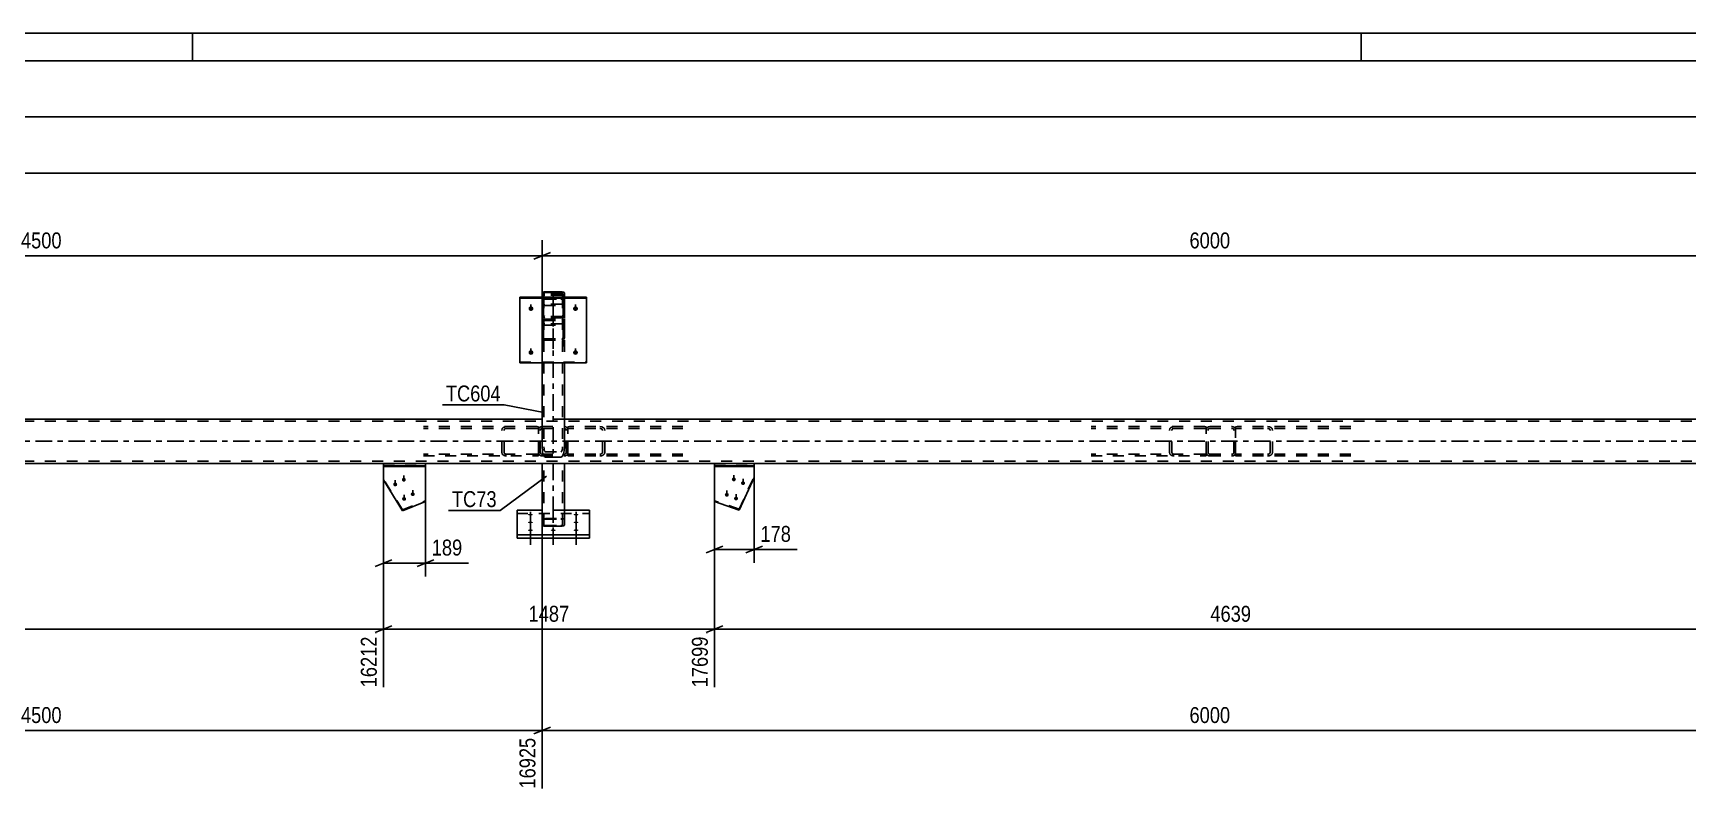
# Model space of a CAD drawing. Header units: millimetres. Extents: x -174 to 1015, y -641 to 200.
# Drawn here: x 566.7 to 864.1, y 63.6 to 200.1 of the extents above; entities that cross this region are included whole.
import ezdxf

# ---------------------------------------------------------------- set-up
doc = ezdxf.new("R2010")
doc.units = ezdxf.units.MM
doc.linetypes.add('DXK_LINE_DOT2', pattern=[3.9198, 1.9599, -1.9599])
doc.linetypes.add('DXK_LINE_DOT3', pattern=[5.9187, 2.979, -0.9799, 0.9799, -0.9799])
doc.styles.add('Arial Narrow', font='ARIALN.TTF', dxfattribs={"height": 0.2})

# ---------------------------------------------------------------- blocks, each defined once
blk = doc.blocks.new('Unknown-814735029-1163')
at = {"color": 5, "linetype": 'Continuous'}
for p, q in [((1015.39, 200.12), (-173.61, 200.12)), ((595.39, 195.12), (595.39, 200.12)), ((805.39, 195.12), (805.39, 200.12)), ((1010.39, 195.12), (-168.61, 195.12))]:
    blk.add_line(p, q, dxfattribs=at)
blk = doc.blocks.new('Bolt-814735029-3096 - 3067')
at = {"linetype": 'Continuous'}
for points in [[(692.68, 120.18), (692.76, 120.17), (692.83, 120.15), (692.89, 120.12), (692.95, 120.07), (692.99, 120.01), (693.02, 119.95), (693.04, 119.88), (693.04, 119.81), (693.02, 119.74), (692.99, 119.67), (692.95, 119.62), (692.89, 119.57), (692.83, 119.53), (692.76, 119.51), (692.68, 119.5), (692.61, 119.51), (692.53, 119.53), (692.47, 119.57), (692.41, 119.62), (692.37, 119.67), (692.34, 119.74), (692.32, 119.81), (692.32, 119.88), (692.34, 119.95), (692.37, 120.01), (692.41, 120.07), (692.47, 120.12), (692.53, 120.15), (692.61, 120.17)], [(694.34, 119.52), (694.41, 119.51), (694.48, 119.49), (694.55, 119.45), (694.6, 119.4), (694.65, 119.35), (694.68, 119.28), (694.69, 119.21), (694.69, 119.14), (694.68, 119.07), (694.65, 119.01), (694.6, 118.95), (694.55, 118.9), (694.48, 118.87), (694.41, 118.85), (694.34, 118.84), (694.26, 118.85), (694.19, 118.87), (694.12, 118.9), (694.07, 118.95), (694.02, 119.01), (693.99, 119.07), (693.98, 119.14), (693.98, 119.21), (693.99, 119.28), (694.02, 119.35), (694.07, 119.4), (694.12, 119.45), (694.19, 119.49), (694.26, 119.51)], [(691.42, 117.42), (691.5, 117.41), (691.57, 117.39), (691.63, 117.35), (691.69, 117.3), (691.73, 117.25), (691.77, 117.18), (691.78, 117.11), (691.78, 117.04), (691.77, 116.97), (691.73, 116.91), (691.69, 116.85), (691.63, 116.8), (691.57, 116.77), (691.5, 116.75), (691.42, 116.74), (691.35, 116.75), (691.28, 116.77), (691.21, 116.8), (691.16, 116.85), (691.11, 116.91), (691.08, 116.97), (691.06, 117.04), (691.06, 117.11), (691.08, 117.18), (691.11, 117.25), (691.16, 117.3), (691.21, 117.35), (691.28, 117.39), (691.35, 117.41)], [(693.08, 116.75), (693.15, 116.74), (693.22, 116.72), (693.29, 116.69), (693.35, 116.64), (693.39, 116.58), (693.42, 116.52), (693.44, 116.45), (693.44, 116.38), (693.42, 116.31), (693.39, 116.24), (693.35, 116.19), (693.29, 116.14), (693.22, 116.1), (693.15, 116.08), (693.08, 116.08), (693, 116.08), (692.93, 116.1), (692.87, 116.14), (692.81, 116.19), (692.77, 116.24), (692.74, 116.31), (692.72, 116.38), (692.72, 116.45), (692.74, 116.52), (692.77, 116.58), (692.81, 116.64), (692.87, 116.69), (692.93, 116.72), (693, 116.74)]]:
    blk.add_hatch(color=1, dxfattribs=at).paths.add_polyline_path(points)
at = {"color": 1, "linetype": 'Continuous'}
for p, q in [((692.68, 119.57), (692.68, 120.6)), ((694.34, 118.9), (694.34, 119.93)), ((691.42, 116.8), (691.42, 117.83)), ((693.08, 116.14), (693.08, 117.17))]:
    blk.add_line(p, q, dxfattribs=at)
blk = doc.blocks.new('Bolt-814735029-3099 - 3067')
at = {"linetype": 'Continuous'}
for points in [[(656.22, 150.97), (656.32, 150.97), (656.4, 150.94), (656.48, 150.9), (656.55, 150.84), (656.6, 150.77), (656.64, 150.69), (656.66, 150.6), (656.66, 150.52), (656.64, 150.43), (656.6, 150.35), (656.55, 150.28), (656.48, 150.23), (656.4, 150.18), (656.32, 150.16), (656.22, 150.15), (656.13, 150.16), (656.04, 150.18), (655.96, 150.23), (655.9, 150.28), (655.84, 150.35), (655.81, 150.43), (655.79, 150.52), (655.79, 150.6), (655.81, 150.69), (655.84, 150.77), (655.9, 150.84), (655.96, 150.9), (656.04, 150.94), (656.13, 150.97)], [(656.22, 143.08), (656.32, 143.07), (656.4, 143.05), (656.48, 143), (656.55, 142.94), (656.6, 142.87), (656.64, 142.8), (656.66, 142.71), (656.66, 142.62), (656.64, 142.54), (656.6, 142.46), (656.55, 142.39), (656.48, 142.33), (656.4, 142.29), (656.32, 142.26), (656.22, 142.25), (656.13, 142.26), (656.04, 142.29), (655.96, 142.33), (655.9, 142.39), (655.84, 142.46), (655.81, 142.54), (655.79, 142.62), (655.79, 142.71), (655.81, 142.8), (655.84, 142.87), (655.9, 142.94), (655.96, 143), (656.04, 143.05), (656.13, 143.07)]]:
    blk.add_hatch(color=1, dxfattribs=at).paths.add_polyline_path(points)
at = {"color": 1, "linetype": 'Continuous'}
for p, q in [((656.22, 150.22), (656.22, 151.29)), ((656.22, 142.33), (656.22, 143.39))]:
    blk.add_line(p, q, dxfattribs=at)
blk = doc.blocks.new('Bolt-814735029-3102 - 3067')
at = {"linetype": 'Continuous'}
for points in [[(656.12, 113.37), (656.03, 113.37), (655.94, 113.38), (655.86, 113.39), (655.8, 113.42), (655.74, 113.44), (655.7, 113.47), (655.69, 113.5), (655.69, 113.53), (655.7, 113.56), (655.74, 113.59), (655.8, 113.62), (655.86, 113.64), (655.94, 113.65), (656.03, 113.66), (656.12, 113.67), (656.21, 113.66), (656.3, 113.65), (656.38, 113.64), (656.45, 113.62), (656.5, 113.59), (656.54, 113.56), (656.56, 113.53), (656.56, 113.5), (656.54, 113.47), (656.5, 113.44), (656.45, 113.42), (656.38, 113.39), (656.3, 113.38), (656.21, 113.37)], [(664.32, 113.37), (664.23, 113.37), (664.14, 113.38), (664.06, 113.39), (664, 113.42), (663.94, 113.44), (663.9, 113.47), (663.89, 113.5), (663.89, 113.53), (663.9, 113.56), (663.94, 113.59), (664, 113.62), (664.06, 113.64), (664.14, 113.65), (664.23, 113.66), (664.32, 113.67), (664.41, 113.66), (664.5, 113.65), (664.58, 113.64), (664.65, 113.62), (664.7, 113.59), (664.74, 113.56), (664.76, 113.53), (664.76, 113.5), (664.74, 113.47), (664.7, 113.44), (664.65, 113.42), (664.58, 113.39), (664.5, 113.38), (664.41, 113.37)], [(656.12, 111.96), (656.03, 111.97), (655.94, 111.98), (655.86, 111.99), (655.8, 112.01), (655.74, 112.04), (655.7, 112.07), (655.69, 112.1), (655.69, 112.13), (655.7, 112.16), (655.74, 112.19), (655.8, 112.21), (655.86, 112.24), (655.94, 112.25), (656.03, 112.26), (656.12, 112.26), (656.21, 112.26), (656.3, 112.25), (656.38, 112.24), (656.45, 112.21), (656.5, 112.19), (656.54, 112.16), (656.56, 112.13), (656.56, 112.1), (656.54, 112.07), (656.5, 112.04), (656.45, 112.01), (656.38, 111.99), (656.3, 111.98), (656.21, 111.97)], [(656.12, 110.56), (656.03, 110.56), (655.94, 110.57), (655.86, 110.59), (655.8, 110.61), (655.74, 110.64), (655.7, 110.66), (655.69, 110.7), (655.69, 110.73), (655.7, 110.76), (655.74, 110.79), (655.8, 110.81), (655.86, 110.83), (655.94, 110.85), (656.03, 110.86), (656.12, 110.86), (656.21, 110.86), (656.3, 110.85), (656.38, 110.83), (656.45, 110.81), (656.5, 110.79), (656.54, 110.76), (656.56, 110.73), (656.56, 110.7), (656.54, 110.66), (656.5, 110.64), (656.45, 110.61), (656.38, 110.59), (656.3, 110.57), (656.21, 110.56)], [(660.22, 110.56), (660.13, 110.56), (660.04, 110.57), (659.96, 110.59), (659.9, 110.61), (659.84, 110.64), (659.8, 110.66), (659.79, 110.7), (659.79, 110.73), (659.8, 110.76), (659.84, 110.79), (659.9, 110.81), (659.96, 110.83), (660.04, 110.85), (660.13, 110.86), (660.22, 110.86), (660.31, 110.86), (660.4, 110.85), (660.48, 110.83), (660.55, 110.81), (660.6, 110.79), (660.64, 110.76), (660.66, 110.73), (660.66, 110.7), (660.64, 110.66), (660.6, 110.64), (660.55, 110.61), (660.48, 110.59), (660.4, 110.57), (660.31, 110.56)], [(664.32, 111.96), (664.23, 111.97), (664.14, 111.98), (664.06, 111.99), (664, 112.01), (663.94, 112.04), (663.9, 112.07), (663.89, 112.1), (663.89, 112.13), (663.9, 112.16), (663.94, 112.19), (664, 112.21), (664.06, 112.24), (664.14, 112.25), (664.23, 112.26), (664.32, 112.26), (664.41, 112.26), (664.5, 112.25), (664.58, 112.24), (664.65, 112.21), (664.7, 112.19), (664.74, 112.16), (664.76, 112.13), (664.76, 112.1), (664.74, 112.07), (664.7, 112.04), (664.65, 112.01), (664.58, 111.99), (664.5, 111.98), (664.41, 111.97)], [(664.32, 110.56), (664.23, 110.56), (664.14, 110.57), (664.06, 110.59), (664, 110.61), (663.94, 110.64), (663.9, 110.66), (663.89, 110.7), (663.89, 110.73), (663.9, 110.76), (663.94, 110.79), (664, 110.81), (664.06, 110.83), (664.14, 110.85), (664.23, 110.86), (664.32, 110.86), (664.41, 110.86), (664.5, 110.85), (664.58, 110.83), (664.65, 110.81), (664.7, 110.79), (664.74, 110.76), (664.76, 110.73), (664.76, 110.7), (664.74, 110.66), (664.7, 110.64), (664.65, 110.61), (664.58, 110.59), (664.5, 110.57), (664.41, 110.56)]]:
    blk.add_hatch(color=1, dxfattribs=at).paths.add_polyline_path(points)
at = {"color": 1, "linetype": 'Continuous'}
for p, q in [((656.12, 114), (656.12, 110.88)), ((664.32, 114), (664.32, 110.88)), ((656.12, 112.6), (656.12, 109.48)), ((656.12, 111.2), (656.12, 108.08)), ((660.22, 111.2), (660.22, 108.08)), ((664.32, 112.6), (664.32, 109.48)), ((664.32, 111.2), (664.32, 108.08))]:
    blk.add_line(p, q, dxfattribs=at)
at = {"color": 1, "linetype": 'DXK_LINE_DOT2'}
blk.add_line((660.22, 114), (660.22, 110.88), dxfattribs=at)
blk = doc.blocks.new('Part-814735029-8381 - 3067')
at = {"color": 7, "linetype": 'DXK_LINE_DOT3'}
blk.add_line((660.22, 143.36), (660.22, 152.88), dxfattribs=at)
at = {"color": 7, "linetype": 'DXK_LINE_DOT2'}
for p, q in [((658.22, 150.89), (658.26, 151.06)), ((658.22, 150.89), (658.22, 145.35)), ((658.26, 151.06), (658.36, 151.21)), ((658.36, 151.21), (658.52, 151.31)), ((658.48, 150.98), (658.46, 150.89)), ((658.46, 150.89), (658.46, 145.35)), ((658.53, 151.05), (658.48, 150.98)), ((658.52, 151.31), (658.7, 151.34)), ((658.61, 151.1), (658.53, 151.05)), ((658.7, 151.12), (658.61, 151.1)), ((661.74, 151.34), (658.7, 151.34)), ((658.7, 151.12), (661.74, 151.12)), ((661.74, 151.34), (661.93, 151.31)), ((661.83, 151.1), (661.74, 151.12)), ((661.91, 151.05), (661.83, 151.1)), ((661.96, 150.98), (661.91, 151.05)), ((661.93, 151.31), (662.08, 151.21)), ((661.98, 150.89), (661.96, 150.98)), ((661.98, 150.89), (661.98, 145.35)), ((662.08, 151.21), (662.19, 151.06)), ((662.19, 151.06), (662.22, 150.89)), ((662.22, 150.89), (662.22, 145.35)), ((658.26, 148.38), (658.22, 148.21)), ((658.26, 147.86), (658.22, 148.04)), ((658.36, 148.52), (658.26, 148.38)), ((658.36, 147.72), (658.26, 147.86)), ((658.52, 148.62), (658.36, 148.52)), ((658.52, 147.62), (658.36, 147.72)), ((658.46, 148.21), (658.48, 148.29)), ((658.46, 148.04), (658.48, 147.95)), ((658.48, 148.29), (658.53, 148.36)), ((658.48, 147.95), (658.53, 147.88)), ((658.7, 148.66), (658.52, 148.62)), ((658.7, 147.58), (658.52, 147.62)), ((658.53, 148.36), (658.61, 148.41)), ((658.53, 147.88), (658.61, 147.83)), ((658.61, 148.41), (658.7, 148.43)), ((658.61, 147.83), (658.7, 147.81)), ((658.7, 148.66), (661.74, 148.66)), ((658.7, 148.43), (661.74, 148.43)), ((661.74, 147.81), (658.7, 147.81)), ((658.7, 147.58), (661.74, 147.58)), ((661.93, 148.62), (661.74, 148.66)), ((661.74, 148.43), (661.83, 148.41)), ((661.74, 147.81), (661.83, 147.83)), ((661.93, 147.62), (661.74, 147.58)), ((661.83, 148.41), (661.91, 148.36)), ((661.83, 147.83), (661.91, 147.88)), ((661.91, 148.36), (661.96, 148.29)), ((661.91, 147.88), (661.96, 147.95)), ((662.08, 148.52), (661.93, 148.62)), ((662.08, 147.72), (661.93, 147.62)), ((661.96, 148.29), (661.98, 148.21)), ((661.96, 147.95), (661.98, 148.04)), ((662.19, 148.38), (662.08, 148.52)), ((662.19, 147.86), (662.08, 147.72)), ((662.22, 148.21), (662.19, 148.38)), ((662.22, 148.04), (662.19, 147.86)), ((658.22, 145.35), (658.26, 145.18)), ((658.26, 145.18), (658.36, 145.03)), ((658.36, 145.03), (658.52, 144.93)), ((658.48, 145.26), (658.46, 145.35)), ((658.53, 145.19), (658.48, 145.26)), ((658.52, 144.93), (658.7, 144.9)), ((658.61, 145.14), (658.53, 145.19)), ((658.7, 145.12), (658.61, 145.14)), ((658.7, 145.12), (661.74, 145.12)), ((658.7, 144.9), (661.74, 144.9)), ((661.83, 145.14), (661.74, 145.12)), ((661.74, 144.9), (661.93, 144.93)), ((661.91, 145.19), (661.83, 145.14)), ((661.96, 145.26), (661.91, 145.19)), ((661.93, 144.93), (662.08, 145.03)), ((661.98, 145.35), (661.96, 145.26)), ((662.08, 145.03), (662.19, 145.18)), ((662.19, 145.18), (662.22, 145.35))]:
    blk.add_line(p, q, dxfattribs=at)
blk = doc.blocks.new('Part-814735029-3186 - 3067')
at = {"color": 7, "linetype": 'DXK_LINE_DOT2'}
for p, q in [((663.12, 129.35), (662.86, 129.31)), ((662.86, 124.1), (662.86, 129.31)), ((662.86, 128.96), (662.95, 129)), ((662.95, 129), (663.12, 129.03)), ((683.54, 129.35), (663.12, 129.35)), ((683.54, 129.03), (663.12, 129.03)), ((668.95, 129.3), (668.61, 129.35)), ((668.61, 129.03), (668.78, 129)), ((669.02, 128.83), (669.05, 128.71)), ((669.05, 124.71), (669.05, 128.71)), ((669.49, 128.71), (669.42, 128.95)), ((669.49, 124.71), (669.49, 128.71)), ((662.95, 124.41), (662.86, 124.45)), ((662.86, 124.1), (663.12, 124.07)), ((663.12, 124.39), (662.95, 124.41)), ((683.54, 124.39), (663.12, 124.39)), ((683.54, 124.07), (663.12, 124.07)), ((668.78, 124.41), (668.61, 124.39)), ((668.61, 124.07), (668.95, 124.11)), ((669.05, 124.71), (669.02, 124.58)), ((669.42, 124.46), (669.49, 124.71))]:
    blk.add_line(p, q, dxfattribs=at)
for centre, radius, start, end in [((668.68, 128.61), 0.401, 32.4104, 75.4453), ((668.75, 128.52), 0.802, 32.4104, 75.4453), ((668.68, 124.8), 0.401, 284.5547, 327.5896), ((668.75, 124.89), 0.802, 284.5547, 327.5896)]:
    blk.add_arc(centre, radius, start, end, dxfattribs=at)
blk = doc.blocks.new('Part-814735029-3187 - 3067')
at = {"color": 7, "linetype": 'DXK_LINE_DOT2'}
for p, q in [((777.33, 129.35), (756.9, 129.35)), ((777.33, 129.03), (756.9, 129.03)), ((771.02, 128.95), (770.96, 128.71)), ((770.96, 124.71), (770.96, 128.71)), ((771.4, 128.71), (771.43, 128.83)), ((771.4, 124.71), (771.4, 128.71)), ((771.83, 129.35), (771.5, 129.3)), ((771.67, 129), (771.83, 129.03)), ((777.33, 129.35), (777.58, 129.31)), ((777.33, 129.03), (777.49, 129)), ((777.49, 129), (777.58, 128.96)), ((777.58, 124.1), (777.58, 129.31)), ((777.33, 124.39), (756.9, 124.39)), ((756.9, 124.07), (777.33, 124.07)), ((770.96, 124.71), (771.02, 124.46)), ((771.43, 124.58), (771.4, 124.71)), ((771.5, 124.11), (771.83, 124.07)), ((771.83, 124.39), (771.67, 124.41)), ((777.49, 124.41), (777.33, 124.39)), ((777.33, 124.07), (777.58, 124.1)), ((777.58, 124.45), (777.49, 124.41))]:
    blk.add_line(p, q, dxfattribs=at)
for centre, radius, start, end in [((771.7, 128.52), 0.802, 104.5547, 147.5896), ((771.77, 128.61), 0.401, 104.5547, 147.5896), ((771.7, 124.89), 0.802, 212.4104, 255.4453), ((771.77, 124.8), 0.401, 212.4104, 255.4453)]:
    blk.add_arc(centre, radius, start, end, dxfattribs=at)
blk = doc.blocks.new('Part-814735029-3189 - 3067')
at = {"color": 7, "linetype": 'DXK_LINE_DOT2'}
for p, q in [((657.33, 129.35), (636.9, 129.35)), ((657.33, 129.03), (636.9, 129.03)), ((651.02, 128.95), (650.96, 128.71)), ((650.96, 124.71), (650.96, 128.71)), ((651.4, 128.71), (651.43, 128.83)), ((651.4, 124.71), (651.4, 128.71)), ((651.83, 129.35), (651.5, 129.3)), ((651.67, 129), (651.83, 129.03)), ((657.33, 129.35), (657.58, 129.31)), ((657.33, 129.03), (657.49, 129)), ((657.49, 129), (657.58, 128.96)), ((657.58, 124.1), (657.58, 129.31)), ((657.33, 124.39), (636.9, 124.39)), ((636.9, 124.07), (657.33, 124.07)), ((650.96, 124.71), (651.02, 124.46)), ((651.43, 124.58), (651.4, 124.71)), ((651.5, 124.11), (651.83, 124.07)), ((651.83, 124.39), (651.67, 124.41)), ((657.49, 124.41), (657.33, 124.39)), ((657.33, 124.07), (657.58, 124.1)), ((657.58, 124.45), (657.49, 124.41))]:
    blk.add_line(p, q, dxfattribs=at)
for centre, radius, start, end in [((651.7, 128.52), 0.802, 104.5548, 147.5896), ((651.77, 128.61), 0.401, 104.5548, 147.5896), ((651.7, 124.89), 0.802, 212.4104, 255.4452), ((651.77, 124.8), 0.401, 212.4104, 255.4452)]:
    blk.add_arc(centre, radius, start, end, dxfattribs=at)
blk = doc.blocks.new('Part-814735029-3224 - 3067')
at = {"color": 7, "linetype": 'DXK_LINE_DOT2'}
for p, q in [((777.63, 128.95), (777.58, 128.71)), ((777.58, 124.71), (777.58, 128.71)), ((777.9, 128.71), (777.93, 128.83)), ((777.9, 124.71), (777.9, 128.71)), ((778.22, 129.35), (777.98, 129.3)), ((778.1, 129), (778.22, 129.03)), ((778.22, 129.35), (782.22, 129.35)), ((778.22, 129.03), (782.22, 129.03)), ((782.47, 129.3), (782.22, 129.35)), ((782.22, 129.03), (782.35, 129)), ((782.52, 128.83), (782.54, 128.71)), ((782.54, 124.71), (782.54, 128.71)), ((782.86, 128.71), (782.81, 128.95)), ((782.86, 124.71), (782.86, 128.71)), ((777.58, 124.71), (777.63, 124.46)), ((777.93, 124.58), (777.9, 124.71)), ((777.98, 124.11), (778.22, 124.07)), ((778.22, 124.39), (778.1, 124.41)), ((778.22, 124.39), (782.22, 124.39)), ((778.22, 124.07), (782.22, 124.07)), ((782.35, 124.41), (782.22, 124.39)), ((782.22, 124.07), (782.47, 124.11)), ((782.54, 124.71), (782.52, 124.58)), ((782.81, 124.46), (782.86, 124.71))]:
    blk.add_line(p, q, dxfattribs=at)
for centre, radius, start, end in [((778.22, 128.71), 0.64, 112.5, 157.5), ((778.22, 128.71), 0.32, 112.5, 157.5), ((782.22, 128.71), 0.32, 22.5, 67.5), ((782.22, 128.71), 0.64, 22.5, 67.5), ((778.22, 124.71), 0.64, 202.5, 247.5), ((778.22, 124.71), 0.32, 202.5, 247.5), ((782.22, 124.71), 0.32, 292.5, 337.5), ((782.22, 124.71), 0.64, 292.5, 337.5)]:
    blk.add_arc(centre, radius, start, end, dxfattribs=at)
blk = doc.blocks.new('Part-814735029-3225 - 3067')
at = {"color": 7, "linetype": 'DXK_LINE_DOT2'}
for p, q in [((657.63, 128.95), (657.58, 128.71)), ((657.58, 124.71), (657.58, 128.71)), ((657.9, 128.71), (657.93, 128.83)), ((657.9, 124.71), (657.9, 128.71)), ((658.22, 129.35), (657.98, 129.3)), ((658.1, 129), (658.22, 129.03)), ((658.22, 129.35), (662.22, 129.35)), ((658.22, 129.03), (662.22, 129.03)), ((662.47, 129.3), (662.22, 129.35)), ((662.22, 129.03), (662.35, 129)), ((662.52, 128.83), (662.54, 128.71)), ((662.54, 124.71), (662.54, 128.71)), ((662.86, 128.71), (662.81, 128.95)), ((662.86, 124.71), (662.86, 128.71)), ((657.58, 124.71), (657.63, 124.46)), ((657.93, 124.58), (657.9, 124.71)), ((657.98, 124.11), (658.22, 124.07)), ((658.22, 124.39), (658.1, 124.41)), ((658.22, 124.39), (662.22, 124.39)), ((658.22, 124.07), (662.22, 124.07)), ((662.35, 124.41), (662.22, 124.39)), ((662.22, 124.07), (662.47, 124.11)), ((662.54, 124.71), (662.52, 124.58)), ((662.81, 124.46), (662.86, 124.71))]:
    blk.add_line(p, q, dxfattribs=at)
for centre, radius, start, end in [((658.22, 128.71), 0.64, 112.5, 157.5), ((658.22, 128.71), 0.32, 112.5, 157.5), ((662.22, 128.71), 0.32, 22.5, 67.5), ((662.22, 128.71), 0.64, 22.5, 67.5), ((658.22, 124.71), 0.64, 202.5, 247.5), ((658.22, 124.71), 0.32, 202.5, 247.5), ((662.22, 124.71), 0.32, 292.5, 337.5), ((662.22, 124.71), 0.64, 292.5, 337.5)]:
    blk.add_arc(centre, radius, start, end, dxfattribs=at)
blk = doc.blocks.new('Part-814735029-3229 - 3067')
at = {"color": 7, "linetype": 'DXK_LINE_DOT2'}
for p, q in [((783.12, 129.35), (782.86, 129.31)), ((782.86, 129.31), (782.86, 124.1)), ((782.86, 128.96), (782.95, 129)), ((782.95, 129), (783.12, 129.03)), ((803.54, 129.35), (783.12, 129.35)), ((803.54, 129.03), (783.12, 129.03)), ((788.95, 129.3), (788.61, 129.35)), ((788.61, 129.03), (788.78, 129)), ((789.02, 128.83), (789.05, 128.71)), ((789.05, 124.71), (789.05, 128.71)), ((789.49, 128.71), (789.42, 128.95)), ((789.49, 124.71), (789.49, 128.71)), ((782.95, 124.41), (782.86, 124.45)), ((782.86, 124.1), (783.12, 124.07)), ((783.12, 124.39), (782.95, 124.41)), ((803.54, 124.39), (783.12, 124.39)), ((803.54, 124.07), (783.12, 124.07)), ((788.78, 124.41), (788.61, 124.39)), ((788.61, 124.07), (788.95, 124.11)), ((789.05, 124.71), (789.02, 124.58)), ((789.42, 124.46), (789.49, 124.71))]:
    blk.add_line(p, q, dxfattribs=at)
for centre, radius, start, end in [((788.68, 128.61), 0.401, 32.4104, 75.4453), ((788.75, 128.52), 0.802, 32.4104, 75.4453), ((788.68, 124.8), 0.401, 284.5547, 327.5896), ((788.75, 124.89), 0.802, 284.5547, 327.5896)]:
    blk.add_arc(centre, radius, start, end, dxfattribs=at)
blk = doc.blocks.new('Part-814735029-3241 - 3067')
at = {"color": 2, "linetype": 'Continuous'}
for p, q in [((658.22, 111.65), (658.22, 122.71)), ((662.16, 122.71), (658.28, 122.71)), ((662.22, 111.65), (662.22, 122.71)), ((658.27, 111.56), (658.22, 111.65)), ((658.41, 111.49), (658.27, 111.56)), ((658.62, 111.45), (658.41, 111.49)), ((658.86, 111.43), (658.62, 111.45)), ((658.86, 111.43), (661.58, 111.43)), ((661.83, 111.45), (661.58, 111.43)), ((662.04, 111.49), (661.83, 111.45)), ((662.17, 111.56), (662.04, 111.49)), ((662.22, 111.65), (662.17, 111.56))]:
    blk.add_line(p, q, dxfattribs=at)
at = {"color": 7, "linetype": 'DXK_LINE_DOT2'}
for p, q in [((658.28, 122.71), (658.22, 122.71)), ((658.27, 122.71), (658.28, 122.71)), ((658.54, 111.65), (658.54, 122.71)), ((661.88, 122.71), (661.9, 122.71)), ((661.9, 111.65), (661.9, 122.71)), ((662.17, 122.71), (662.16, 122.71)), ((662.17, 122.71), (662.16, 122.71)), ((662.22, 122.71), (662.17, 122.71)), ((658.22, 112.58), (658.27, 112.66)), ((658.27, 112.66), (658.41, 112.73)), ((658.41, 112.73), (658.62, 112.78)), ((658.57, 112.62), (658.54, 112.58)), ((658.54, 111.65), (658.57, 111.61)), ((658.64, 112.66), (658.57, 112.62)), ((658.57, 111.61), (658.64, 111.57)), ((658.62, 112.78), (658.86, 112.8)), ((658.74, 112.68), (658.64, 112.66)), ((658.64, 111.57), (658.74, 111.55)), ((658.86, 112.69), (658.74, 112.68)), ((658.74, 111.55), (658.86, 111.54)), ((658.86, 112.8), (661.58, 112.8)), ((658.86, 112.69), (661.58, 112.69)), ((658.86, 111.54), (661.58, 111.54)), ((661.58, 112.8), (661.83, 112.78)), ((661.71, 112.68), (661.58, 112.69)), ((661.58, 111.54), (661.71, 111.55)), ((661.81, 112.66), (661.71, 112.68)), ((661.71, 111.55), (661.81, 111.57)), ((661.81, 112.66), (661.83, 112.65)), ((661.81, 111.57), (661.88, 111.61)), ((661.83, 112.78), (662.04, 112.73)), ((661.83, 112.65), (661.88, 112.62)), ((661.9, 112.58), (661.88, 112.62)), ((661.88, 111.61), (661.9, 111.65)), ((662.04, 112.73), (662.17, 112.66)), ((662.17, 112.66), (662.22, 112.58))]:
    blk.add_line(p, q, dxfattribs=at)
at = {"color": 7, "linetype": 'DXK_LINE_DOT3'}
blk.add_line((660.22, 122.71), (660.22, 112.11), dxfattribs=at)
blk = doc.blocks.new('Part-814735029-3249 - 3067')
at = {"color": 2, "linetype": 'Continuous'}
for p, q in [((696.33, 122.71), (689.2, 122.71)), ((689.2, 122.31), (689.2, 122.71)), ((696.33, 122.31), (689.2, 122.31)), ((696.33, 122.31), (696.33, 122.71))]:
    blk.add_line(p, q, dxfattribs=at)
blk = doc.blocks.new('Part-814735029-3252 - 3067')
at = {"color": 2, "linetype": 'Continuous'}
for p, q in [((637.27, 122.71), (629.71, 122.71)), ((629.71, 122.31), (629.71, 122.71)), ((637.27, 122.31), (629.71, 122.31)), ((637.27, 122.31), (637.27, 122.71))]:
    blk.add_line(p, q, dxfattribs=at)
blk = doc.blocks.new('Part-814735029-3268 - 3067')
at = {"color": 2, "linetype": 'Continuous'}
for p, q in [((658.27, 153.47), (658.22, 153.38)), ((658.22, 153.38), (658.22, 152.6)), ((658.41, 153.54), (658.27, 153.47)), ((658.62, 153.59), (658.41, 153.54)), ((658.54, 153.38), (658.57, 153.43)), ((658.54, 153.38), (658.54, 152.6)), ((658.57, 153.43), (658.64, 153.46)), ((658.86, 153.6), (658.62, 153.59)), ((658.64, 153.46), (658.74, 153.49)), ((658.74, 153.49), (658.86, 153.49)), ((658.86, 153.6), (661.58, 153.6)), ((658.86, 153.49), (661.58, 153.49)), ((661.83, 153.59), (661.58, 153.6)), ((661.58, 153.49), (661.71, 153.49)), ((661.71, 153.49), (661.81, 153.46)), ((661.81, 153.46), (661.88, 153.43)), ((662.04, 153.54), (661.83, 153.59)), ((661.88, 153.43), (661.9, 153.38)), ((661.9, 153.38), (661.9, 152.6)), ((662.17, 153.47), (662.04, 153.54)), ((662.22, 153.38), (662.17, 153.47)), ((662.22, 153.38), (662.22, 152.6)), ((658.22, 140.79), (658.22, 125.72)), ((662.22, 140.79), (662.22, 125.72)), ((658.27, 125), (658.22, 125.72)), ((662.22, 125.72), (662.17, 125)), ((658.86, 123.85), (658.62, 123.99)), ((658.86, 123.85), (661.58, 123.85)), ((661.83, 123.99), (661.58, 123.85))]:
    blk.add_line(p, q, dxfattribs=at)
at = {"color": 7, "linetype": 'DXK_LINE_DOT2'}
for p, q in [((658.22, 152.6), (658.22, 140.79)), ((658.22, 152.45), (658.27, 152.37)), ((658.27, 152.37), (658.41, 152.3)), ((658.41, 152.3), (658.62, 152.25)), ((658.54, 152.6), (658.54, 125.72)), ((658.57, 152.41), (658.54, 152.45)), ((658.64, 152.38), (658.57, 152.41)), ((658.62, 152.25), (658.86, 152.24)), ((658.74, 152.35), (658.64, 152.38)), ((658.86, 152.35), (658.74, 152.35)), ((658.86, 152.35), (661.58, 152.35)), ((658.86, 152.24), (661.58, 152.24)), ((661.71, 152.35), (661.58, 152.35)), ((661.58, 152.24), (661.83, 152.25)), ((661.81, 152.38), (661.71, 152.35)), ((661.88, 152.41), (661.81, 152.38)), ((661.83, 152.25), (662.04, 152.3)), ((661.9, 152.45), (661.88, 152.41)), ((661.9, 152.6), (661.9, 125.72)), ((662.04, 152.3), (662.17, 152.37)), ((662.17, 152.37), (662.22, 152.45)), ((662.22, 152.6), (662.22, 140.79)), ((662.22, 130.71), (658.22, 130.71)), ((658.54, 125.72), (658.57, 125.36)), ((661.88, 125.36), (661.9, 125.72)), ((658.74, 124.85), (658.86, 124.78)), ((658.86, 124.78), (661.58, 124.78)), ((661.58, 124.78), (661.71, 124.85))]:
    blk.add_line(p, q, dxfattribs=at)
at = {"color": 7, "linetype": 'DXK_LINE_DOT3'}
blk.add_line((660.22, 152.92), (660.22, 124.53), dxfattribs=at)
at = {"color": 2, "linetype": 'Continuous'}
for centre, start, end in [((660.44, 125.18), 184.648, 213.1157), ((660, 125.18), 326.8843, 355.352)]:
    blk.add_arc(centre, 2.18, start, end, dxfattribs=at)
at = {"color": 7, "linetype": 'DXK_LINE_DOT2'}
for centre, start, end in [((659.65, 125.45), 184.648, 213.1157), ((660.79, 125.45), 326.8843, 355.352)]:
    blk.add_arc(centre, 1.09, start, end, dxfattribs=at)
blk = doc.blocks.new('Part-814735029-3271 - 3067')
at = {"color": 2, "linetype": 'Continuous'}
for p, q in [((653.72, 109.29), (653.72, 114.34)), ((658.22, 114.34), (653.72, 114.34)), ((666.72, 114.34), (662.22, 114.34)), ((666.72, 109.29), (666.72, 114.34)), ((653.72, 109.89), (666.72, 109.89)), ((653.72, 109.29), (666.72, 109.29))]:
    blk.add_line(p, q, dxfattribs=at)
at = {"color": 7, "linetype": 'DXK_LINE_DOT2'}
for p, q in [((653.72, 113.74), (666.72, 113.74)), ((662.22, 114.34), (658.22, 114.34))]:
    blk.add_line(p, q, dxfattribs=at)
blk = doc.blocks.new('Part-814735029-3309 - 3067')
at = {"color": 7, "linetype": 'DXK_LINE_DOT2'}
for p, q in [((943.22, 130.31), (-18.78, 130.31)), ((662.22, 130.71), (658.22, 130.71)), ((943.22, 123.11), (-18.78, 123.11)), ((637.27, 122.71), (629.71, 122.71)), ((662.16, 122.71), (658.28, 122.71)), ((696.33, 122.71), (689.2, 122.71))]:
    blk.add_line(p, q, dxfattribs=at)
at = {"color": 2, "linetype": 'Continuous'}
for p, q in [((658.22, 130.71), (482.23, 130.71)), ((898.22, 130.71), (662.22, 130.71)), ((629.71, 122.71), (500.85, 122.71)), ((658.28, 122.71), (637.27, 122.71)), ((689.2, 122.71), (662.16, 122.71)), ((874.76, 122.71), (696.33, 122.71))]:
    blk.add_line(p, q, dxfattribs=at)
at = {"color": 7, "linetype": 'DXK_LINE_DOT3'}
blk.add_line((-18.78, 126.71), (943.22, 126.71), dxfattribs=at)
blk = doc.blocks.new('Part-814735029-3347 - 3067')
at = {"color": 7, "linetype": 'DXK_LINE_DOT2'}
for p, q in [((689.2, 122.31), (689.2, 122.33)), ((689.2, 122.33), (696.33, 122.33)), ((689.2, 122.31), (689.2, 122.33)), ((696.33, 122.31), (696.33, 122.33)), ((696.33, 122.31), (696.33, 122.33)), ((693.66, 114.51), (696.33, 120.38)), ((693.66, 114.51), (689.2, 116.02)), ((693.66, 114.34), (693.66, 114.51))]:
    blk.add_line(p, q, dxfattribs=at)
at = {"color": 2, "linetype": 'Continuous'}
for p, q in [((689.2, 115.86), (689.2, 122.31)), ((689.2, 122.16), (696.33, 122.16)), ((696.33, 120.22), (696.33, 122.31)), ((693.66, 114.34), (696.33, 120.22)), ((689.2, 115.86), (693.66, 114.34))]:
    blk.add_line(p, q, dxfattribs=at)
blk = doc.blocks.new('Part-814735029-3358 - 3067')
at = {"color": 7, "linetype": 'DXK_LINE_DOT2'}
for p, q in [((629.71, 122.31), (629.71, 122.33)), ((629.71, 122.33), (637.27, 122.33)), ((629.71, 122.31), (629.71, 122.33)), ((637.27, 122.31), (637.27, 122.33)), ((637.27, 122.31), (637.27, 122.33)), ((633.12, 114.38), (629.71, 119.91)), ((633.12, 114.38), (637.27, 116.02)), ((633.12, 114.22), (633.12, 114.38))]:
    blk.add_line(p, q, dxfattribs=at)
at = {"color": 2, "linetype": 'Continuous'}
for p, q in [((629.71, 119.75), (629.71, 122.31)), ((629.71, 122.16), (637.27, 122.16)), ((637.27, 115.86), (637.27, 122.31)), ((629.71, 119.75), (633.12, 114.22)), ((633.12, 114.22), (637.27, 115.86))]:
    blk.add_line(p, q, dxfattribs=at)
blk = doc.blocks.new('Bolt-814735029-3359 - 3067')
at = {"linetype": 'Continuous'}
for points in [[(631.82, 119.28), (631.89, 119.27), (631.97, 119.25), (632.03, 119.22), (632.09, 119.17), (632.13, 119.11), (632.16, 119.05), (632.18, 118.98), (632.18, 118.91), (632.16, 118.84), (632.13, 118.77), (632.09, 118.72), (632.03, 118.67), (631.97, 118.63), (631.89, 118.61), (631.82, 118.61), (631.74, 118.61), (631.67, 118.63), (631.61, 118.67), (631.55, 118.72), (631.51, 118.77), (631.48, 118.84), (631.46, 118.91), (631.46, 118.98), (631.48, 119.05), (631.51, 119.11), (631.55, 119.17), (631.61, 119.22), (631.67, 119.25), (631.74, 119.27)], [(633.38, 120.13), (633.45, 120.12), (633.52, 120.1), (633.59, 120.07), (633.64, 120.02), (633.69, 119.96), (633.72, 119.9), (633.73, 119.83), (633.73, 119.76), (633.72, 119.69), (633.69, 119.62), (633.64, 119.57), (633.59, 119.52), (633.52, 119.48), (633.45, 119.46), (633.38, 119.45), (633.3, 119.46), (633.23, 119.48), (633.17, 119.52), (633.11, 119.57), (633.06, 119.62), (633.03, 119.69), (633.02, 119.76), (633.02, 119.83), (633.03, 119.9), (633.06, 119.96), (633.11, 120.02), (633.17, 120.07), (633.23, 120.1), (633.3, 120.12)], [(633.42, 116.68), (633.5, 116.67), (633.57, 116.65), (633.64, 116.62), (633.69, 116.57), (633.74, 116.51), (633.77, 116.45), (633.78, 116.38), (633.78, 116.31), (633.77, 116.24), (633.74, 116.17), (633.69, 116.12), (633.64, 116.07), (633.57, 116.03), (633.5, 116.01), (633.42, 116), (633.35, 116.01), (633.28, 116.03), (633.21, 116.07), (633.16, 116.12), (633.11, 116.17), (633.08, 116.24), (633.07, 116.31), (633.07, 116.38), (633.08, 116.45), (633.11, 116.51), (633.16, 116.57), (633.21, 116.62), (633.28, 116.65), (633.35, 116.67)], [(634.98, 117.53), (635.06, 117.52), (635.13, 117.5), (635.19, 117.46), (635.25, 117.42), (635.29, 117.36), (635.32, 117.3), (635.34, 117.23), (635.34, 117.16), (635.32, 117.09), (635.29, 117.02), (635.25, 116.96), (635.19, 116.92), (635.13, 116.88), (635.06, 116.86), (634.98, 116.85), (634.91, 116.86), (634.84, 116.88), (634.77, 116.92), (634.71, 116.96), (634.67, 117.02), (634.64, 117.09), (634.62, 117.16), (634.62, 117.23), (634.64, 117.3), (634.67, 117.36), (634.71, 117.42), (634.77, 117.46), (634.84, 117.5), (634.91, 117.52)]]:
    blk.add_hatch(color=1, dxfattribs=at).paths.add_polyline_path(points)
at = {"color": 1, "linetype": 'Continuous'}
for p, q in [((631.82, 118.67), (631.82, 119.7)), ((633.38, 119.52), (633.38, 120.54)), ((633.42, 116.07), (633.42, 117.09)), ((634.98, 116.92), (634.98, 117.94))]:
    blk.add_line(p, q, dxfattribs=at)
blk = doc.blocks.new('Part-814735029-3366 - 3067')
at = {"color": 2, "linetype": 'Continuous'}
for p, q in [((654.22, 152.6), (654.22, 140.79)), ((654.22, 152.6), (666.22, 152.6)), ((654.22, 152.44), (666.22, 152.44)), ((666.22, 140.79), (666.22, 152.6)), ((654.22, 140.79), (666.22, 140.79))]:
    blk.add_line(p, q, dxfattribs=at)
at = {"color": 7, "linetype": 'DXK_LINE_DOT2'}
blk.add_line((654.22, 140.95), (666.22, 140.95), dxfattribs=at)
blk = doc.blocks.new('Bolt-814735029-3371 - 3067')
at = {"linetype": 'Continuous'}
for points in [[(664.22, 150.97), (664.32, 150.97), (664.4, 150.94), (664.48, 150.9), (664.55, 150.84), (664.6, 150.77), (664.64, 150.69), (664.66, 150.6), (664.66, 150.52), (664.64, 150.43), (664.6, 150.35), (664.55, 150.28), (664.48, 150.23), (664.4, 150.18), (664.32, 150.16), (664.22, 150.15), (664.13, 150.16), (664.04, 150.18), (663.96, 150.23), (663.9, 150.28), (663.84, 150.35), (663.81, 150.43), (663.79, 150.52), (663.79, 150.6), (663.81, 150.69), (663.84, 150.77), (663.9, 150.84), (663.96, 150.9), (664.04, 150.94), (664.13, 150.97)], [(664.22, 143.08), (664.32, 143.07), (664.4, 143.05), (664.48, 143), (664.55, 142.94), (664.6, 142.87), (664.64, 142.8), (664.66, 142.71), (664.66, 142.62), (664.64, 142.54), (664.6, 142.46), (664.55, 142.39), (664.48, 142.33), (664.4, 142.29), (664.32, 142.26), (664.22, 142.25), (664.13, 142.26), (664.04, 142.29), (663.96, 142.33), (663.9, 142.39), (663.84, 142.46), (663.81, 142.54), (663.79, 142.62), (663.79, 142.71), (663.81, 142.8), (663.84, 142.87), (663.9, 142.94), (663.96, 143), (664.04, 143.05), (664.13, 143.07)]]:
    blk.add_hatch(color=1, dxfattribs=at).paths.add_polyline_path(points)
at = {"color": 1, "linetype": 'Continuous'}
for p, q in [((664.22, 150.22), (664.22, 151.29)), ((664.22, 142.33), (664.22, 143.39))]:
    blk.add_line(p, q, dxfattribs=at)
blk = doc.blocks.new('Part-814735029-8376 - 3067')
at = {"color": 7, "linetype": 'DXK_LINE_DOT2'}
for p, q in [((658.26, 152.92), (658.22, 152.72)), ((658.22, 152.72), (658.22, 143.73)), ((658.36, 153.09), (658.26, 152.92)), ((658.52, 153.2), (658.36, 153.09)), ((658.46, 152.72), (658.48, 152.82)), ((658.46, 152.72), (658.46, 143.73)), ((658.48, 152.82), (658.53, 152.91)), ((658.52, 153.2), (658.54, 153.21)), ((658.53, 152.91), (658.54, 152.91)), ((658.54, 153.21), (658.7, 153.24)), ((658.54, 152.91), (658.61, 152.96)), ((658.61, 152.96), (658.7, 152.98)), ((661.74, 153.24), (658.7, 153.24)), ((661.74, 152.98), (658.7, 152.98)), ((661.93, 153.2), (661.74, 153.24)), ((661.74, 152.98), (661.83, 152.96)), ((661.83, 152.96), (661.91, 152.91)), ((661.91, 152.91), (661.96, 152.82)), ((662.08, 153.09), (661.93, 153.2)), ((661.96, 152.82), (661.98, 152.72)), ((661.98, 152.72), (661.98, 143.73)), ((662.19, 152.92), (662.08, 153.09)), ((662.22, 152.72), (662.19, 152.92)), ((662.22, 152.72), (662.22, 143.73)), ((658.22, 149.43), (658.26, 149.23)), ((658.26, 149.23), (658.36, 149.06)), ((658.36, 149.06), (658.52, 148.95)), ((658.48, 149.33), (658.46, 149.43)), ((658.53, 149.25), (658.48, 149.33)), ((658.52, 148.95), (658.7, 148.91)), ((658.61, 149.19), (658.53, 149.25)), ((658.7, 149.17), (658.61, 149.19)), ((661.74, 149.17), (658.7, 149.17)), ((661.74, 148.91), (658.7, 148.91)), ((661.83, 149.19), (661.74, 149.17)), ((661.74, 148.91), (661.93, 148.95)), ((661.91, 149.25), (661.83, 149.19)), ((661.96, 149.33), (661.91, 149.25)), ((661.93, 148.95), (662.08, 149.06)), ((661.98, 149.43), (661.96, 149.33)), ((662.08, 149.06), (662.19, 149.23)), ((662.19, 149.23), (662.22, 149.43))]:
    blk.add_line(p, q, dxfattribs=at)
blk = doc.blocks.new('StraightDimension-814735029-20686 - 3067')
at = {"color": 7, "linetype": 'Continuous'}
for p, q in [((493.16, 121.71), (493.16, 82.46)), ((629.71, 121.71), (629.71, 82.46)), ((494.66, 93.5), (491.66, 92.3)), ((493.16, 92.9), (629.71, 92.9)), ((628.21, 92.3), (631.21, 93.5))]:
    blk.add_line(p, q, dxfattribs=at)
at = {"color": 0}
blk.add_wipeout([(565.69, 93.65), (565.69, 97.85), (557.18, 97.85), (557.18, 93.65)], dxfattribs=at)
at = {"color": 0, "linetype": 'Continuous'}
blk.add_wipeout([(629.11, 92.2), (624.91, 92.2), (624.91, 81.86), (629.11, 81.86)], dxfattribs=at)
at = {"color": 3, "style": 'Arial Narrow'}
blk.add_text('3414', height=2.863, dxfattribs=at).set_placement((557.78, 94.25))
at = {"color": 3, "linetype": 'Continuous', "style": 'Arial Narrow'}
blk.add_text('16212', height=2.863, rotation=90.0002, dxfattribs=at).set_placement((628.51, 82.46))
blk = doc.blocks.new('StraightDimension-814735029-20685 - 3067')
at = {"color": 7, "linetype": 'Continuous'}
for p, q in [((629.71, 121.71), (629.71, 82.46)), ((689.2, 121.71), (689.2, 82.46)), ((631.21, 93.5), (628.21, 92.3)), ((629.71, 92.9), (689.2, 92.9)), ((687.7, 92.3), (690.7, 93.5))]:
    blk.add_line(p, q, dxfattribs=at)
at = {"color": 0}
blk.add_wipeout([(663.71, 93.65), (663.71, 97.85), (655.19, 97.85), (655.19, 93.65)], dxfattribs=at)
at = {"color": 0, "linetype": 'Continuous'}
blk.add_wipeout([(688.6, 92.2), (684.4, 92.2), (684.4, 81.86), (688.6, 81.86)], dxfattribs=at)
at = {"color": 3, "style": 'Arial Narrow'}
blk.add_text('1487', height=2.863, dxfattribs=at).set_placement((655.79, 94.25))
at = {"color": 3, "linetype": 'Continuous', "style": 'Arial Narrow'}
blk.add_text('17699', height=2.863, rotation=90.0002, dxfattribs=at).set_placement((688, 82.46))
blk = doc.blocks.new('StraightDimension-814735029-21071 - 3067')
at = {"color": 7, "linetype": 'Continuous'}
for p, q in [((689.2, 120.83), (689.2, 104.87)), ((696.33, 120.54), (696.33, 104.87)), ((687.7, 106.67), (690.7, 107.87)), ((689.2, 107.27), (696.33, 107.27)), ((697.83, 107.87), (694.83, 106.67))]:
    blk.add_line(p, q, dxfattribs=at)
at = {"color": 0}
blk.add_wipeout([(703.54, 108.02), (703.54, 112.22), (696.86, 112.22), (696.86, 108.02)], dxfattribs=at)
at = {"color": 7, "linetype": 'Continuous'}
blk.add_line((696.33, 107.27), (704.07, 107.27), dxfattribs=at)
blk.add_line((696.33, 107.27), (704.07, 107.27), dxfattribs=at)
at = {"color": 3, "style": 'Arial Narrow'}
blk.add_text('178', height=2.863, dxfattribs=at).set_placement((697.46, 108.62))
blk = doc.blocks.new('StraightDimension-814735029-3596 - 3067')
at = {"color": 7, "linetype": 'Continuous'}
blk.add_line((-19.78, 185.03), (944.22, 185.03), dxfattribs=at)
blk = doc.blocks.new('StraightDimension-814735029-3646 - 3067')
at = {"color": 7, "linetype": 'Continuous'}
for p, q in [((479.73, 160.65), (476.73, 159.45)), ((478.23, 133.83), (478.23, 162.9)), ((656.72, 159.45), (659.72, 160.65)), ((658.22, 134.6), (658.22, 162.9)), ((478.23, 160.05), (658.22, 160.05))]:
    blk.add_line(p, q, dxfattribs=at)
at = {"color": 0}
blk.add_wipeout([(572.48, 160.8), (572.48, 165), (563.97, 165), (563.97, 160.8)], dxfattribs=at)
at = {"color": 3, "style": 'Arial Narrow'}
blk.add_text('4500', height=2.863, dxfattribs=at).set_placement((564.57, 161.4))
blk = doc.blocks.new('StraightDimension-814735029-3656 - 3067')
at = {"color": 7, "linetype": 'Continuous'}
for p, q in [((659.72, 160.65), (656.72, 159.45)), ((658.22, 134.6), (658.22, 162.9)), ((896.72, 159.45), (899.72, 160.65)), ((898.22, 135.41), (898.22, 162.9)), ((658.22, 160.05), (898.22, 160.05))]:
    blk.add_line(p, q, dxfattribs=at)
at = {"color": 0}
blk.add_wipeout([(782.48, 160.8), (782.48, 165), (773.97, 165), (773.97, 160.8)], dxfattribs=at)
at = {"color": 3, "style": 'Arial Narrow'}
blk.add_text('6000', height=2.863, dxfattribs=at).set_placement((774.57, 161.4))
blk = doc.blocks.new('StraightDimension-814735029-20684 - 3067')
at = {"color": 7, "linetype": 'Continuous'}
for p, q in [((689.2, 121.71), (689.2, 82.46)), ((874.76, 121.71), (874.76, 82.46)), ((690.7, 93.5), (687.7, 92.3)), ((689.2, 92.9), (874.76, 92.9)), ((873.26, 92.3), (876.26, 93.5))]:
    blk.add_line(p, q, dxfattribs=at)
at = {"color": 0}
blk.add_wipeout([(786.24, 93.65), (786.24, 97.85), (777.72, 97.85), (777.72, 93.65)], dxfattribs=at)
at = {"color": 0, "linetype": 'Continuous'}
blk.add_wipeout([(874.16, 92.2), (869.96, 92.2), (869.96, 81.86), (874.16, 81.86)], dxfattribs=at)
at = {"color": 3, "style": 'Arial Narrow'}
blk.add_text('4639', height=2.863, dxfattribs=at).set_placement((778.32, 94.25))
at = {"color": 3, "linetype": 'Continuous', "style": 'Arial Narrow'}
blk.add_text('22338', height=2.863, rotation=90.0002, dxfattribs=at).set_placement((873.56, 82.46))
blk = doc.blocks.new('StraightDimension-814735029-20965 - 3067')
at = {"color": 7, "linetype": 'Continuous'}
for p, q in [((629.71, 120.55), (629.71, 102.41)), ((637.27, 118.66), (637.27, 102.41)), ((628.21, 104.21), (631.21, 105.41)), ((629.71, 104.81), (637.27, 104.81)), ((638.77, 105.41), (635.77, 104.21))]:
    blk.add_line(p, q, dxfattribs=at)
at = {"color": 0}
blk.add_wipeout([(644.48, 105.56), (644.48, 109.76), (637.79, 109.76), (637.79, 105.56)], dxfattribs=at)
at = {"color": 7, "linetype": 'Continuous'}
blk.add_line((637.27, 104.81), (645, 104.81), dxfattribs=at)
blk.add_line((637.27, 104.81), (645, 104.81), dxfattribs=at)
at = {"color": 3, "style": 'Arial Narrow'}
blk.add_text('189', height=2.863, dxfattribs=at).set_placement((638.39, 106.16))
blk = doc.blocks.new('StraightDimension-814735029-27045 - 3067')
at = {"color": 7, "linetype": 'Continuous'}
for p, q in [((658.22, 116.18), (658.22, 64.25)), ((898.22, 116.18), (898.22, 64.25)), ((659.72, 75.29), (656.72, 74.09)), ((658.22, 74.69), (898.22, 74.69)), ((896.72, 74.09), (899.72, 75.29))]:
    blk.add_line(p, q, dxfattribs=at)
at = {"color": 0}
blk.add_wipeout([(782.48, 75.44), (782.48, 79.64), (773.97, 79.64), (773.97, 75.44)], dxfattribs=at)
at = {"color": 0, "linetype": 'Continuous'}
blk.add_wipeout([(897.62, 73.99), (893.42, 73.99), (893.42, 63.65), (897.62, 63.65)], dxfattribs=at)
at = {"color": 3, "style": 'Arial Narrow'}
blk.add_text('6000', height=2.863, dxfattribs=at).set_placement((774.57, 76.04))
at = {"color": 3, "linetype": 'Continuous', "style": 'Arial Narrow'}
blk.add_text('22925', height=2.863, rotation=90.0002, dxfattribs=at).set_placement((897.02, 64.25))
blk = doc.blocks.new('StraightDimension-814735029-27046 - 3067')
at = {"color": 7, "linetype": 'Continuous'}
for p, q in [((478.23, 117.3), (478.23, 64.25)), ((658.22, 116.18), (658.22, 64.25)), ((479.73, 75.29), (476.73, 74.09)), ((478.23, 74.69), (658.22, 74.69)), ((656.72, 74.09), (659.72, 75.29))]:
    blk.add_line(p, q, dxfattribs=at)
at = {"color": 0}
blk.add_wipeout([(572.48, 75.44), (572.48, 79.64), (563.97, 79.64), (563.97, 75.44)], dxfattribs=at)
at = {"color": 0, "linetype": 'Continuous'}
blk.add_wipeout([(657.62, 73.99), (653.42, 73.99), (653.42, 63.65), (657.62, 63.65)], dxfattribs=at)
at = {"color": 3, "style": 'Arial Narrow'}
blk.add_text('4500', height=2.863, dxfattribs=at).set_placement((564.57, 76.04))
at = {"color": 3, "linetype": 'Continuous', "style": 'Arial Narrow'}
blk.add_text('16925', height=2.863, rotation=90.0002, dxfattribs=at).set_placement((657.02, 64.25))
blk = doc.blocks.new('StraightDimension-814735029-27511 - 3067')
at = {"color": 7, "linetype": 'Continuous'}
blk.add_line((-18.78, 174.95), (943.22, 174.95), dxfattribs=at)
blk = doc.blocks.new('Mark-814735029-3237 - 3067')
at = {"color": 0}
blk.add_wipeout([(650.06, 114.87), (650.06, 117.87), (642.02, 117.87), (642.02, 114.87)], dxfattribs=at)
blk.add_wipeout([(650.06, 114.87), (650.06, 117.87), (642.02, 117.87), (642.02, 114.87)], dxfattribs=at)
at = {"color": 30, "linetype": 'Continuous'}
for p in [(659.03, 120.44), (641.42, 114.27)]:
    blk.add_line(p, (650.66, 114.27), dxfattribs=at)
at = {"color": 3, "style": 'Arial Narrow'}
blk.add_text('TC73', height=2.863, dxfattribs=at).set_placement((642.02, 114.87))
blk = doc.blocks.new('Mark-814735029-3264 - 3067')
at = {"color": 0}
blk.add_wipeout([(650.8, 133.87), (650.8, 136.87), (640.93, 136.87), (640.93, 133.87)], dxfattribs=at)
blk.add_wipeout([(650.8, 133.87), (650.8, 136.87), (640.93, 136.87), (640.93, 133.87)], dxfattribs=at)
at = {"color": 30, "linetype": 'Continuous'}
for p in [(640.33, 133.27), (658.54, 131.86)]:
    blk.add_line(p, (651.4, 133.27), dxfattribs=at)
at = {"color": 3, "style": 'Arial Narrow'}
blk.add_text('TC604', height=2.863, dxfattribs=at).set_placement((640.93, 133.87))

msp = doc.modelspace()

# ---------------------------------------------------------------- block references
for name in ['Unknown-814735029-1163', 'Part-814735029-3366 - 3067', 'Part-814735029-3268 - 3067', 'Part-814735029-8376 - 3067', 'Part-814735029-8381 - 3067', 'Bolt-814735029-3099 - 3067', 'Bolt-814735029-3371 - 3067', 'Part-814735029-3309 - 3067', 'Part-814735029-3189 - 3067', 'Part-814735029-3225 - 3067', 'Part-814735029-3186 - 3067', 'Part-814735029-3187 - 3067', 'Part-814735029-3224 - 3067', 'Part-814735029-3229 - 3067', 'Part-814735029-3252 - 3067', 'Part-814735029-3358 - 3067', 'Part-814735029-3241 - 3067', 'Part-814735029-3249 - 3067', 'Part-814735029-3347 - 3067', 'Bolt-814735029-3359 - 3067', 'Bolt-814735029-3096 - 3067', 'Part-814735029-3271 - 3067', 'Bolt-814735029-3102 - 3067']:
    msp.add_blockref(name, (0, 0))

# ---------------------------------------------------------------- next in the draw order: block references
for name in ['StraightDimension-814735029-3596 - 3067', 'StraightDimension-814735029-20686 - 3067']:
    msp.add_blockref(name, (0, 0))

# ---------------------------------------------------------------- next in the draw order: block references
for name in ['StraightDimension-814735029-3646 - 3067', 'StraightDimension-814735029-20685 - 3067']:
    msp.add_blockref(name, (0, 0))

# ---------------------------------------------------------------- next in the draw order: block references
for name in ['StraightDimension-814735029-3656 - 3067', 'StraightDimension-814735029-20965 - 3067', 'StraightDimension-814735029-21071 - 3067']:
    msp.add_blockref(name, (0, 0))

# ---------------------------------------------------------------- next in the draw order: block references
msp.add_blockref('StraightDimension-814735029-20684 - 3067', (0, 0))

# ---------------------------------------------------------------- next in the draw order: block references
for name in ['StraightDimension-814735029-27511 - 3067', 'StraightDimension-814735029-27045 - 3067']:
    msp.add_blockref(name, (0, 0))

# ---------------------------------------------------------------- next in the draw order: block references
for name in ['Mark-814735029-3264 - 3067', 'StraightDimension-814735029-27046 - 3067']:
    msp.add_blockref(name, (0, 0))

# ---------------------------------------------------------------- next in the draw order: block references
msp.add_blockref('Mark-814735029-3237 - 3067', (0, 0))

doc.saveas('drawing.dxf')
